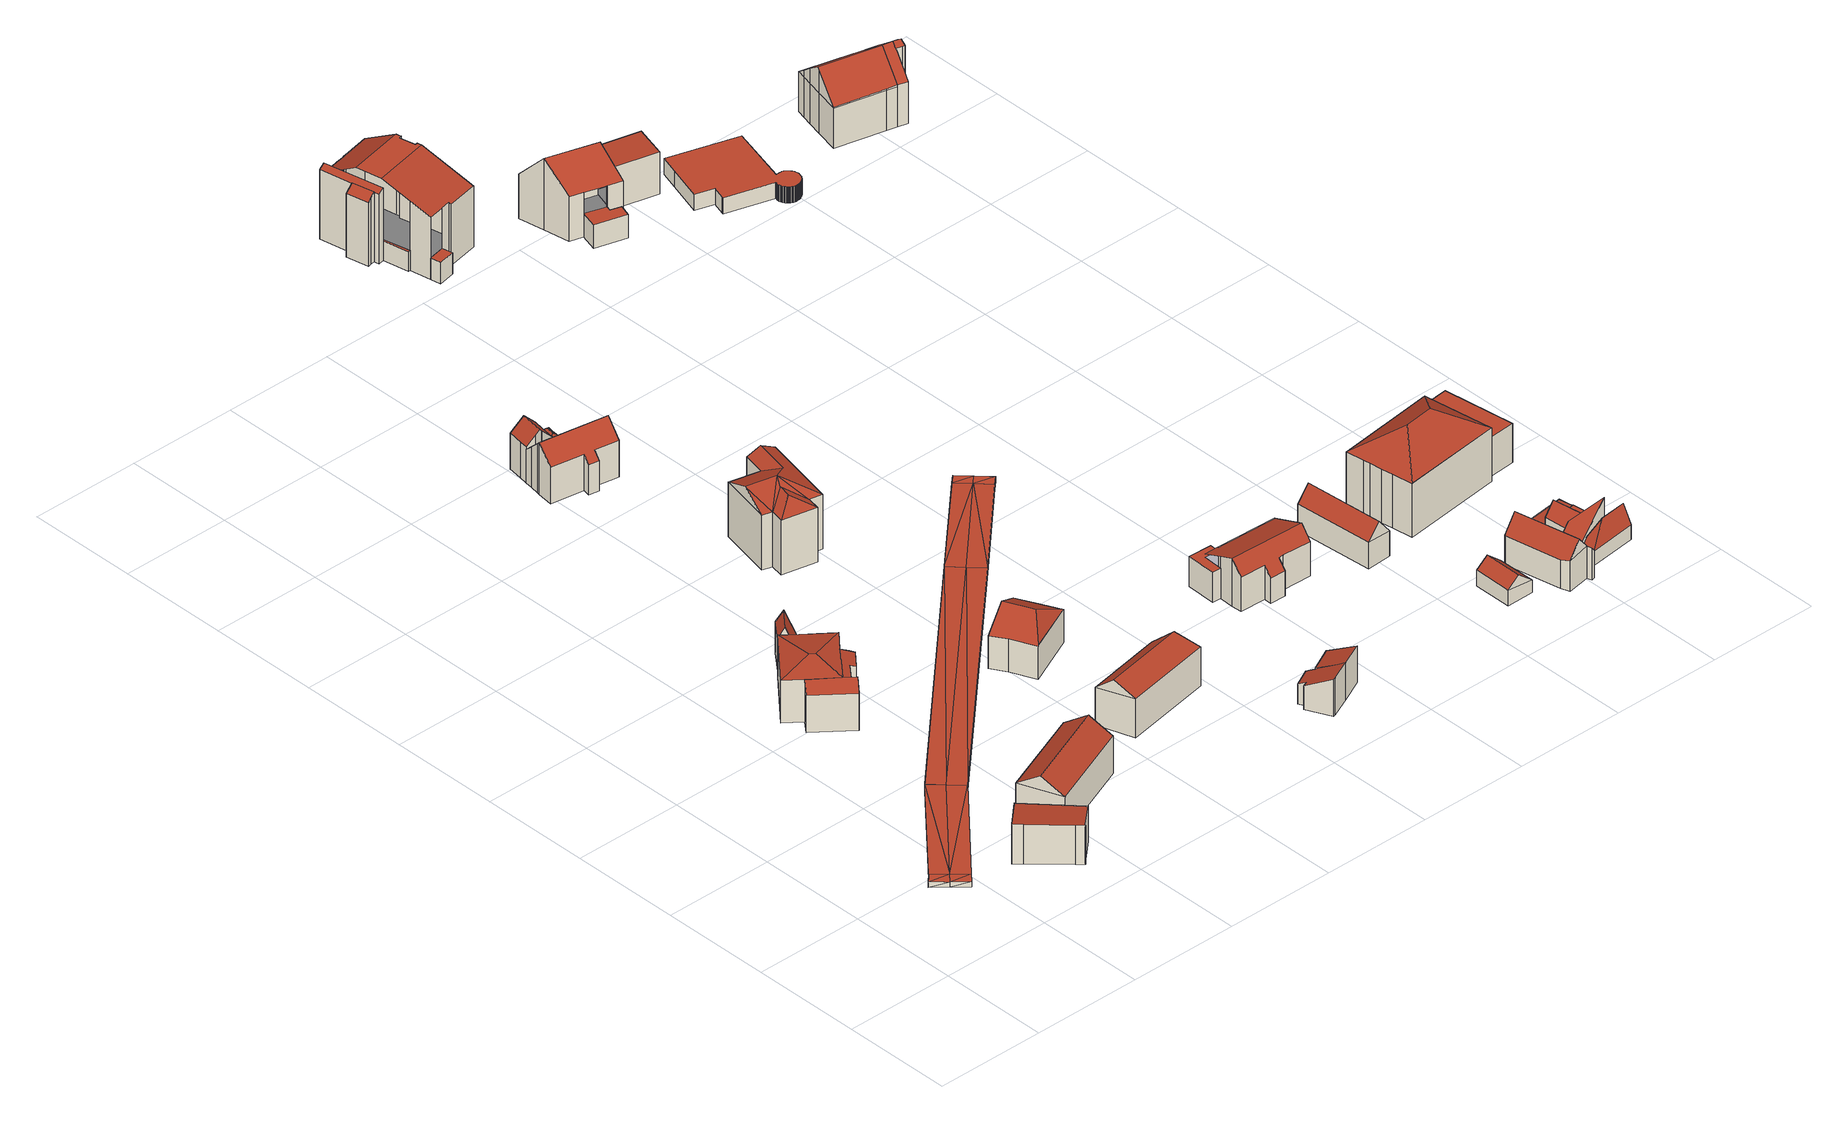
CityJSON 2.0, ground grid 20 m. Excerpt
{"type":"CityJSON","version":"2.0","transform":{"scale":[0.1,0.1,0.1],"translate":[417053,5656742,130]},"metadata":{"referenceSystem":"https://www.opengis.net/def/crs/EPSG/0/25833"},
"CityObjects":{
"building1":{"type":"Building","attributes":{"Gemeindeschluessel":14612000,"Geometrietyp2DReferenz":"3000","function":"31001_9998","roofType":"9999"},"children":["building1-1","building1-2","building1-3"]},
"building1-1":{"type":"BuildingPart","attributes":{"Dachtyp_tdc":"tdcPolyFlatRoof","Dachneigung":17.18,"QualitaetDacherkennung":47,"Geometrietyp2DReferenz":"3000","measuredHeight":7.92,"roofType":"2100"},"parents":["building1"],"geometry":[{"type":"MultiSurface","lod":"2","boundaries":[[[0,1,2,3]],[[0,4,5,1]],[[4,6,7,5]],[[6,8,9,7]],[[8,10,11,9]],[[10,12,13,11]],[[12,14,15,13]],[[14,12,10,8,6,4,0,3,16,17]],[[18,2,1,5,7,9,11,13,15]]],"semantics":{"surfaces":[{"type":"WallSurface"},{"type":"RoofSurface"},{"type":"GroundSurface"}],"values":[0,0,0,0,0,0,0,1,2]}}]},
"building1-2":{"type":"BuildingPart","attributes":{"Dachtyp_tdc":"tdcPolyFlatRoof","Dachneigung":19.25,"QualitaetDacherkennung":40,"Geometrietyp2DReferenz":"3000","measuredHeight":7.97,"roofType":"2100"},"parents":["building1"],"geometry":[{"type":"MultiSurface","lod":"2","boundaries":[[[19,20,21,15,14]],[[20,22,23,21]],[[22,24,25,23]],[[22,20,19,26,24]],[[25,18,15,21,23]]],"semantics":{"surfaces":[{"type":"WallSurface"},{"type":"RoofSurface"},{"type":"GroundSurface"}],"values":[0,0,0,1,2]}}]},
"building1-3":{"type":"BuildingPart","attributes":{"Dachtyp_tdc":"tdcHipRoof","Dachneigung":10.11,"QualitaetDacherkennung":72,"Geometrietyp2DReferenz":"3000","measuredHeight":9.07,"roofType":"3200"},"parents":["building1"],"geometry":[{"type":"MultiSurface","lod":"2","boundaries":[[[27,28,29,30]],[[28,31,32,29]],[[31,33,34,32]],[[33,35,36,34]],[[35,3,2,36]],[[37,38,39,25,24]],[[38,27,30,39]],[[26,16,3,35,33,40]],[[27,38,41]],[[33,31,28,27,41,40]],[[38,37,26,40,41]],[[30,29,32,34,36,2,18,25,39]]],"semantics":{"surfaces":[{"type":"WallSurface"},{"type":"RoofSurface"},{"type":"GroundSurface"}],"values":[0,0,0,0,0,0,0,1,1,1,1,2]}}]},
"building2":{"type":"Building","attributes":{"Dachtyp_tdc":"tdcGableRoof","Gemeindeschluessel":14612000,"Dachneigung":68,"QualitaetDacherkennung":12,"Geometrietyp2DReferenz":"3000","measuredHeight":8.05,"function":"31001_9998","roofType":"3100"},"geometry":[{"type":"Solid","lod":"2","boundaries":[[[[42,43,44,45]],[[43,46,47,44]],[[46,48,49,47]],[[48,42,45,49]],[[46,43,50]],[[42,48,51]],[[43,42,51,50]],[[48,46,50,51]],[[45,44,47,49]]]],"semantics":{"surfaces":[{"type":"WallSurface"},{"type":"RoofSurface"},{"type":"GroundSurface"}],"values":[[0,0,0,0,0,0,1,1,2]]}}]},
"building3":{"type":"Building","attributes":{"Dachtyp_tdc":"tdcPolyFlatRoof","Gemeindeschluessel":14612000,"Dachneigung":6.41,"QualitaetDacherkennung":73,"Geometrietyp2DReferenz":"3000","measuredHeight":7.36,"function":"31001_9998","roofType":"2100"},"geometry":[{"type":"Solid","lod":"2","boundaries":[[[[52,53,54,55]],[[53,56,57,54]],[[56,58,59,57]],[[58,60,61,59]],[[60,62,63,61]],[[62,64,65,63]],[[64,52,55,65]],[[64,62,60,58,56,53,52]],[[55,54,57,59,61,63,65]]]],"semantics":{"surfaces":[{"type":"WallSurface"},{"type":"RoofSurface"},{"type":"GroundSurface"}],"values":[[0,0,0,0,0,0,0,1,2]]}}]},
"building4":{"type":"Building","attributes":{"Gemeindeschluessel":14612000,"Geometrietyp2DReferenz":"3000","function":"31001_9998","roofType":"9999"},"children":["building4-1","building4-2"]},
"building4-1":{"type":"BuildingPart","attributes":{"Dachtyp_tdc":"tdcGableRoof","Dachneigung":43.87,"QualitaetDacherkennung":56,"Geometrietyp2DReferenz":"3000","measuredHeight":9.71,"roofType":"3100"},"parents":["building4"],"geometry":[{"type":"MultiSurface","lod":"2","boundaries":[[[66,67,68,69]],[[67,70,71,68]],[[70,72,73,71]],[[72,74,75,73]],[[74,76,77,75]],[[76,78,79,77]],[[78,80,81,79]],[[80,82,83,81]],[[82,84,85,83]],[[84,86,87,85]],[[86,88,89,87]],[[88,90,91,89]],[[90,92,93,91]],[[92,94,95,93]],[[88,86,84,82,80,78,76,74]],[[74,72,70,67,66,96,94,92,90,88]],[[95,97,69,68,71,73,75,77,79,81,83,85,87,89,91,93]]],"semantics":{"surfaces":[{"type":"WallSurface"},{"type":"RoofSurface"},{"type":"GroundSurface"}],"values":[0,0,0,0,0,0,0,0,0,0,0,0,0,0,1,1,2]}}]},
"building4-2":{"type":"BuildingPart","attributes":{"Dachtyp_tdc":"tdcGableRoof","Dachneigung":43.57,"QualitaetDacherkennung":74,"Geometrietyp2DReferenz":"3000","measuredHeight":9.01,"roofType":"3100"},"parents":["building4"],"geometry":[{"type":"MultiSurface","lod":"2","boundaries":[[[98,99,100,101]],[[99,102,103,100]],[[102,104,105,103]],[[104,106,66,69,105]],[[107,108,109,95,94]],[[108,98,101,109]],[[110,106,104,102,99]],[[99,98,108,107,110]],[[101,100,103,105,69,97,95,109]]],"semantics":{"surfaces":[{"type":"WallSurface"},{"type":"RoofSurface"},{"type":"GroundSurface"}],"values":[0,0,0,0,0,0,1,1,2]}}]},
"building5":{"type":"Building","attributes":{"Dachtyp_tdc":"tdcFreeFormRoof","Gemeindeschluessel":14612000,"Dachneigung":32.4,"QualitaetDacherkennung":23,"Geometrietyp2DReferenz":"3000","measuredHeight":6.18,"function":"31001_9998","roofType":"5000"},"geometry":[{"type":"Solid","lod":"2","boundaries":[[[[111,112,113,114]],[[112,115,116,113]],[[115,117,118,116]],[[117,119,120,118]],[[119,111,114,120]],[[121,117,115]],[[121,119,117]],[[119,121,122]],[[121,115,112]],[[122,121,112,111]],[[122,111,119]],[[114,113,116,118,120]]]],"semantics":{"surfaces":[{"type":"WallSurface"},{"type":"RoofSurface"},{"type":"GroundSurface"}],"values":[[0,0,0,0,0,1,1,1,1,1,1,2]]}}]},
"building6":{"type":"Building","attributes":{"Dachtyp_tdc":"tdcFreeFormRoof","Gemeindeschluessel":14612000,"Dachneigung":32.73,"QualitaetDacherkennung":64,"Geometrietyp2DReferenz":"3000","measuredHeight":9.72,"function":"31001_9998","roofType":"5000"},"geometry":[{"type":"Solid","lod":"2","boundaries":[[[[123,124,125,126]],[[124,127,128,125]],[[127,129,130,128]],[[129,131,132,130]],[[131,133,134,132]],[[133,123,126,134]],[[135,136,129,127,124]],[[123,133,131,136,135]],[[124,123,135]],[[131,129,136]],[[126,125,128,130,132,134]]]],"semantics":{"surfaces":[{"type":"WallSurface"},{"type":"RoofSurface"},{"type":"GroundSurface"}],"values":[[0,0,0,0,0,0,1,1,0,0,2]]}}]},
"building7":{"type":"Building","attributes":{"Erfassungsdatum_Objekt":"2016-08-15","BodenHoehe":144.19,"gemHoehe":0,"BauwerkHoehe":1,"Breite":6.5,"Gemeindeschluessel":"14612000","Geometrietyp2DReferenz":"3000","measuredHeight":1,"function":"53001_1800"},"geometry":[{"type":"MultiSurface","lod":"2","boundaries":[[[137,138,139]],[[137,139,140]],[[141,142,137]],[[137,142,138]],[[143,144,141]],[[141,144,142]],[[145,146,144]],[[145,144,143]],[[147,148,146]],[[147,146,145]],[[149,145,150]],[[151,140,152]],[[153,141,137]],[[153,137,151]],[[154,143,155]],[[155,143,153]],[[153,143,141]],[[150,145,156]],[[156,145,143]],[[156,143,154]],[[149,147,145]],[[151,137,140]],[[140,139,157]],[[140,157,158]],[[139,138,159]],[[139,159,157]],[[138,142,160]],[[138,160,159]],[[142,144,161]],[[142,161,160]],[[144,146,162]],[[144,162,161]],[[146,148,163]],[[146,163,162]],[[148,147,164]],[[148,164,163]],[[147,149,165]],[[147,165,164]],[[149,150,166]],[[149,166,165]],[[150,156,167]],[[150,167,166]],[[156,154,168]],[[156,168,167]],[[154,155,169]],[[154,169,168]],[[155,153,170]],[[155,170,169]],[[153,151,171]],[[153,171,170]],[[151,152,172]],[[151,172,171]],[[152,140,158]],[[152,158,172]],[[157,159,173]],[[158,157,173]],[[173,160,174]],[[159,160,173]],[[174,161,175]],[[160,161,174]],[[161,162,176]],[[175,161,176]],[[162,163,164]],[[176,162,164]],[[158,173,171]],[[172,158,171]],[[173,174,170]],[[171,173,170]],[[169,175,168]],[[170,175,169]],[[174,175,170]],[[167,176,166]],[[175,176,167]],[[168,175,167]],[[176,164,165]],[[166,176,165]]],"semantics":{"surfaces":[{"type":"RoofSurface"},{"type":"WallSurface"},{"type":"GroundSurface"}],"values":[0,0,0,0,0,0,0,0,0,0,0,0,0,0,0,0,0,0,0,0,0,0,1,1,1,1,1,1,1,1,1,1,1,1,1,1,1,1,1,1,1,1,1,1,1,1,1,1,1,1,1,1,1,1,2,2,2,2,2,2,2,2,2,2,2,2,2,2,2,2,2,2,2,2,2,2]}}]},
"building8":{"type":"Building","attributes":{"Dachtyp_tdc":"tdcPolyFlatRoof","Gemeindeschluessel":14612000,"Dachneigung":8.26,"QualitaetDacherkennung":60,"Geometrietyp2DReferenz":"3000","measuredHeight":2.51,"function":"31001_9998","roofType":"2100"},"geometry":[{"type":"Solid","lod":"2","boundaries":[[[[177,178,179,180]],[[178,181,120,179]],[[181,182,118,120]],[[182,177,180,118]],[[182,181,178,177]],[[180,179,120,118]]]],"semantics":{"surfaces":[{"type":"WallSurface"},{"type":"RoofSurface"},{"type":"GroundSurface"}],"values":[[0,0,0,0,1,2]]}}]},
"building9":{"type":"Building","attributes":{"Dachtyp_tdc":"tdcFreeFormRoof","Gemeindeschluessel":14612000,"Dachneigung":24.68,"QualitaetDacherkennung":41,"Geometrietyp2DReferenz":"3000","measuredHeight":12.54,"function":"31001_9998","roofType":"5000"},"geometry":[{"type":"Solid","lod":"2","boundaries":[[[[183,184,185,186]],[[184,187,188,185]],[[187,189,190,188]],[[189,191,192,190]],[[191,193,194,192]],[[193,195,196,194]],[[195,197,198,196]],[[197,199,200,198]],[[199,201,202,200]],[[201,183,186,202]],[[203,204,201,199]],[[205,206,203,199,197]],[[205,197,195]],[[206,187,184]],[[206,207,187]],[[206,193,207]],[[205,193,206]],[[193,205,195]],[[208,207,193,191]],[[208,191,189]],[[207,208,189,187]],[[204,203,206,184,183]],[[204,183,201]],[[186,185,188,190,192,194,196,198,200,202]]]],"semantics":{"surfaces":[{"type":"WallSurface"},{"type":"RoofSurface"},{"type":"GroundSurface"}],"values":[[0,0,0,0,0,0,0,0,0,0,1,1,0,1,1,1,1,1,1,1,1,1,0,2]]}}]},
"building10":{"type":"Building","attributes":{"Dachtyp_tdc":"tdcFreeFormRoof","Gemeindeschluessel":14612000,"Dachneigung":49.66,"QualitaetDacherkennung":25,"Geometrietyp2DReferenz":"3000","measuredHeight":4.1,"function":"31001_9998","roofType":"5000"},"geometry":[{"type":"Solid","lod":"2","boundaries":[[[[209,210,211,212]],[[210,213,214,211]],[[213,215,216,214]],[[215,209,212,216]],[[217,215,213]],[[218,217,213,210]],[[218,210,209]],[[217,218,209,215]],[[212,211,214,216]]]],"semantics":{"surfaces":[{"type":"WallSurface"},{"type":"RoofSurface"},{"type":"GroundSurface"}],"values":[[0,0,0,0,1,1,0,1,2]]}}]},
"building11":{"type":"Building","attributes":{"Dachtyp_tdc":"tdcFreeFormRoof","Gemeindeschluessel":14612000,"Dachneigung":27.65,"QualitaetDacherkennung":56,"Geometrietyp2DReferenz":"3000","measuredHeight":8.89,"function":"31001_9998","roofType":"5000"},"geometry":[{"type":"Solid","lod":"2","boundaries":[[[[219,220,221,222]],[[220,223,224,221]],[[223,225,226,224]],[[225,227,228,226]],[[227,229,230,228]],[[229,219,222,230]],[[229,231,232]],[[231,229,227,225,233]],[[232,231,233,223,220,219]],[[219,229,232]],[[225,223,233]],[[222,221,224,226,228,230]]]],"semantics":{"surfaces":[{"type":"WallSurface"},{"type":"RoofSurface"},{"type":"GroundSurface"}],"values":[[0,0,0,0,0,0,1,1,1,0,0,2]]}}]},
"building12":{"type":"Building","attributes":{"Dachtyp_tdc":"tdcGableRoof","Gemeindeschluessel":14612000,"Dachneigung":30.37,"QualitaetDacherkennung":67,"Geometrietyp2DReferenz":"3000","measuredHeight":9.53,"function":"31001_9998","roofType":"3100"},"geometry":[{"type":"Solid","lod":"2","boundaries":[[[[234,235,236,237]],[[235,238,239,236]],[[238,240,241,239]],[[240,234,237,241]],[[238,235,242]],[[234,240,243]],[[235,234,243,242]],[[240,238,242,243]],[[237,236,239,241]]]],"semantics":{"surfaces":[{"type":"WallSurface"},{"type":"RoofSurface"},{"type":"GroundSurface"}],"values":[[0,0,0,0,0,0,1,1,2]]}}]},
"building13":{"type":"Building","attributes":{"Gemeindeschluessel":14612000,"Geometrietyp2DReferenz":"3000","function":"31001_9998","roofType":"9999"},"children":["building13-1","building13-2","building13-3","building13-4","building13-5"]},
"building13-1":{"type":"BuildingPart","attributes":{"Dachtyp_tdc":"tdcPolyFlatRoof","Dachneigung":38.65,"QualitaetDacherkennung":37,"Geometrietyp2DReferenz":"3000","measuredHeight":13.02,"roofType":"2100"},"parents":["building13"],"geometry":[{"type":"MultiSurface","lod":"2","boundaries":[[[244,245,246,247]],[[245,248,249,246]],[[248,250,251,249]],[[250,248,245,244,252,253,254]],[[255,256,257,247,246,249,251]],[[253,252,257,256,258]],[[252,244,247,257]]],"semantics":{"surfaces":[{"type":"WallSurface"},{"type":"RoofSurface"},{"type":"GroundSurface"}],"values":[0,0,0,1,2,0,0]}}]},
"building13-2":{"type":"BuildingPart","attributes":{"Dachtyp_tdc":"tdcPolyFlatRoof","Dachneigung":29.62,"QualitaetDacherkennung":52,"Geometrietyp2DReferenz":"3000","measuredHeight":13.54,"roofType":"2100"},"parents":["building13"],"geometry":[{"type":"MultiSurface","lod":"2","boundaries":[[[250,259,260,251]],[[259,261,262,263,260]],[[264,265,266,267,268]],[[265,258,256,266]],[[258,265,264,261,259,250,254]],[[255,251,260,263,267,266,256]]],"semantics":{"surfaces":[{"type":"WallSurface"},{"type":"RoofSurface"},{"type":"GroundSurface"}],"values":[0,0,0,0,1,2]}}]},
"building13-3":{"type":"BuildingPart","attributes":{"Dachtyp_tdc":"tdcCutGableRoof","Dachneigung":20.36,"QualitaetDacherkennung":38,"Geometrietyp2DReferenz":"3000","measuredHeight":14.96,"roofType":"9999"},"parents":["building13"],"geometry":[{"type":"MultiSurface","lod":"2","boundaries":[[[269,270,271,272]],[[270,273,274,271]],[[273,275,276,274]],[[275,277,278,276]],[[277,279,280,278]],[[279,281,282,280]],[[281,283,284,282]],[[283,285,286,287,284]],[[288,289,290,291,292,293]],[[294,295,296,297,298]],[[295,299,300,296]],[[299,301,302,300]],[[301,303,304,302]],[[303,305,306,304]],[[305,307,308,306]],[[307,309,310,308]],[[309,311,312,310]],[[311,313,314,312]],[[313,315,316,314]],[[315,317,318,316]],[[317,269,272,318]],[[319,289,288,285,283,281,279,277]],[[313,311,309,307,305,303,301,299,295,294,320]],[[277,275,273,270,269,317,315,313,320,319]],[[272,271,274,276,278,280,282,284,287,292,291,321,322,297,296,300,302,304,306,308,310,312,314,316,318]]],"semantics":{"surfaces":[{"type":"WallSurface"},{"type":"RoofSurface"},{"type":"GroundSurface"}],"values":[0,0,0,0,0,0,0,0,0,0,0,0,0,0,0,0,0,0,0,0,0,1,1,1,2]}}]},
"building13-4":{"type":"BuildingPart","attributes":{"Dachtyp_tdc":"tdcPolyFlatRoof","Dachneigung":0,"QualitaetDacherkennung":0,"Geometrietyp2DReferenz":"3000","measuredHeight":4,"roofType":"9999"},"parents":["building13"],"geometry":[{"type":"MultiSurface","lod":"2","boundaries":[[[293,323,324,286]],[[286,324,325,287]],[[324,323,326,325]],[[323,293,292,326]],[[287,325,326,292]],[[287,292,293,286]]],"semantics":{"surfaces":[{"type":"RoofSurface"},{"type":"WallSurface"},{"type":"GroundSurface"},{"type":"ClosureSurface","isClosure":"1","QuelleClosure":"LoD1Solid"}],"values":[0,1,1,1,2,3]}}]},
"building13-5":{"type":"BuildingPart","attributes":{"Dachtyp_tdc":"tdcPolyFlatRoof","Dachneigung":0,"QualitaetDacherkennung":0,"Geometrietyp2DReferenz":"3000","measuredHeight":3.6,"roofType":"9999"},"parents":["building13"],"geometry":[{"type":"MultiSurface","lod":"2","boundaries":[[[290,327,328,298,262,268,329]],[[329,268,267,330]],[[262,298,297,263]],[[290,329,330,291]],[[330,267,263,297,322,321,291]],[[263,267,268,262]],[[291,321,327,290]],[[321,322,328,327]],[[322,297,298,328]]],"semantics":{"surfaces":[{"type":"RoofSurface"},{"type":"WallSurface"},{"type":"GroundSurface"},{"type":"ClosureSurface","isClosure":"1","QuelleClosure":"LoD1Solid"}],"values":[0,1,1,1,2,3,3,3,3]}}]},
"building14":{"type":"Building","attributes":{"Gemeindeschluessel":14612000,"Geometrietyp2DReferenz":"3000","function":"31001_9998","roofType":"9999"},"children":["building14-1","building14-2"]},
"building14-1":{"type":"BuildingPart","attributes":{"Dachtyp_tdc":"tdcPolyFlatRoof","Dachneigung":23.84,"QualitaetDacherkennung":47,"Geometrietyp2DReferenz":"3000","measuredHeight":6.85,"roofType":"2100"},"parents":["building14"],"geometry":[{"type":"MultiSurface","lod":"2","boundaries":[[[331,332,333,334,335]],[[332,336,337,333]],[[336,338,339,337]],[[336,332,331,340,338]],[[339,334,333,337]]],"semantics":{"surfaces":[{"type":"WallSurface"},{"type":"RoofSurface"},{"type":"GroundSurface"}],"values":[0,0,0,1,2]}}]},
"building14-2":{"type":"BuildingPart","attributes":{"Dachtyp_tdc":"tdcPolyFlatRoof","Dachneigung":27.12,"QualitaetDacherkennung":48,"Geometrietyp2DReferenz":"3000","measuredHeight":6.93,"roofType":"2100"},"parents":["building14"],"geometry":[{"type":"MultiSurface","lod":"2","boundaries":[[[341,342,343,339,338]],[[342,344,345,343]],[[344,346,347,345]],[[344,342,341,340,335,348,349,350,346]],[[347,351,352,353,334,339,343,345]],[[346,350,351,347]],[[350,349,352,351]],[[349,348,353,352]],[[348,335,334,353]]],"semantics":{"surfaces":[{"type":"WallSurface"},{"type":"RoofSurface"},{"type":"GroundSurface"}],"values":[0,0,0,1,2,0,0,0,0]}}]},
"building15":{"type":"Building","attributes":{"Gemeindeschluessel":14612000,"Geometrietyp2DReferenz":"3000","function":"31001_9998","roofType":"9999"},"children":["building15-1","building15-2","building15-3"]},
"building15-1":{"type":"BuildingPart","attributes":{"Dachtyp_tdc":"tdcPolyFlatRoof","Dachneigung":3.38,"QualitaetDacherkennung":34,"Geometrietyp2DReferenz":"3000","measuredHeight":8.18,"roofType":"2100"},"parents":["building15"],"geometry":[{"type":"MultiSurface","lod":"2","boundaries":[[[354,355,356,357]],[[358,359,360,361]],[[359,362,363,360]],[[362,354,357,363]],[[362,359,358,364,365,355,354]],[[357,356,366,361,360,363]]],"semantics":{"surfaces":[{"type":"WallSurface"},{"type":"RoofSurface"},{"type":"GroundSurface"}],"values":[0,0,0,0,1,2]}}]},
"building15-2":{"type":"BuildingPart","attributes":{"Dachtyp_tdc":"tdcPolyFlatRoof","Dachneigung":0,"QualitaetDacherkennung":41,"Geometrietyp2DReferenz":"3000","measuredHeight":4.4,"roofType":"1000"},"parents":["building15"],"geometry":[{"type":"MultiSurface","lod":"2","boundaries":[[[367,368,369,370]],[[368,371,372,369]],[[371,373,374,372]],[[373,375,376,374]],[[375,377,378,376]],[[375,373,371,368,367,379,377]],[[378,380,370,369,372,374,376]],[[377,379,380,378]]],"semantics":{"surfaces":[{"type":"WallSurface"},{"type":"RoofSurface"},{"type":"GroundSurface"}],"values":[0,0,0,0,0,1,2,0]}}]},
"building15-3":{"type":"BuildingPart","attributes":{"Dachtyp_tdc":"tdcHipAndGableRoof","Dachneigung":49.7,"QualitaetDacherkennung":74,"Geometrietyp2DReferenz":"3000","measuredHeight":13.39,"roofType":"5000"},"parents":["building15"],"geometry":[{"type":"MultiSurface","lod":"2","boundaries":[[[381,380,379]],[[381,382,383,380]],[[382,384,385,383]],[[384,386,387,385]],[[386,388,389,387]],[[388,390,391,389]],[[390,392,361,391]],[[393,394,356,355]],[[394,395,396,356]],[[395,397,398,396]],[[397,399,400,398]],[[399,401,367,370,400]],[[397,395,394,393,402,403]],[[402,364,392,390,388,386,384,403]],[[384,382,381,401,399,397,403]],[[380,383,385,387,389,391,361,366,356,396,398,400,370]]],"semantics":{"surfaces":[{"type":"WallSurface"},{"type":"RoofSurface"},{"type":"GroundSurface"}],"values":[0,0,0,0,0,0,0,0,0,0,0,0,1,1,1,2]}}]},
"building16":{"type":"Building","attributes":{"Gemeindeschluessel":14612000,"Geometrietyp2DReferenz":"3000","function":"31001_9998","roofType":"9999"},"children":["building16-1","building16-2"]},
"building16-1":{"type":"BuildingPart","attributes":{"Dachtyp_tdc":"tdcPolyFlatRoof","Dachneigung":0,"QualitaetDacherkennung":0,"Geometrietyp2DReferenz":"3000","measuredHeight":5.55,"roofType":"9999"},"parents":["building16"],"geometry":[{"type":"MultiSurface","lod":"2","boundaries":[[[404,405,406,407,408,409]],[[409,408,410,411]],[[408,407,412,410]],[[407,406,413,412]],[[406,405,414,413]],[[411,410,412,413,414,415]],[[415,414,405,404]],[[411,415,404,409]]],"semantics":{"surfaces":[{"type":"RoofSurface"},{"type":"WallSurface"},{"type":"GroundSurface"},{"type":"ClosureSurface","isClosure":"1","QuelleClosure":"LoD1Solid"}],"values":[0,1,1,1,1,2,3,3]}}]},
"building16-2":{"type":"BuildingPart","attributes":{"Dachtyp_tdc":"tdcGableRoof","Dachneigung":21.97,"QualitaetDacherkennung":61,"Geometrietyp2DReferenz":"3000","measuredHeight":8.86,"roofType":"3100"},"parents":["building16"],"geometry":[{"type":"MultiSurface","lod":"2","boundaries":[[[416,417,418,419]],[[417,420,421,418]],[[420,422,423,421]],[[422,424,425,423]],[[424,426,427,425]],[[426,428,409,411,427]],[[429,430,431,414,405]],[[430,432,433,431]],[[432,434,435,433]],[[434,436,437,435]],[[436,416,419,437]],[[432,430,429,438,428,426]],[[426,424,422,420,417,416,436,434,432]],[[419,418,421,423,425,427,411,415,414,431,433,435,437]]],"semantics":{"surfaces":[{"type":"WallSurface"},{"type":"RoofSurface"},{"type":"GroundSurface"}],"values":[0,0,0,0,0,0,0,0,0,0,0,1,1,2]}}]},
"building17":{"type":"Building","attributes":{"Dachtyp_tdc":"tdcPolyFlatRoof","Gemeindeschluessel":14612000,"Dachneigung":0,"QualitaetDacherkennung":0,"Geometrietyp2DReferenz":"3000","BezugspunktDach":"2000","measuredHeight":3,"function":"31001_9998"},"geometry":[{"type":"MultiSurface","lod":"2","boundaries":[[[439,440,441,442,443,444,445,446,447,448,449,450,451,452,453,454,455,456,457,458,459,460,461,462,463,464,465,466,467,468,469,470,471,472,473,474,475,476,477,478,479,480,481,482,483,484,485,486,487,488,489,490,491,492,493,494,495,496,497,498,499,500,501,502,503,504,505,506,507,508,509,510,511,512,513,514,515,516,517,518,519,520]],[[513,512,521,522]],[[512,511,523,521]],[[511,510,524,523]],[[510,509,525,524]],[[509,508,526,525]],[[508,507,527,526]],[[507,506,528,527]],[[506,505,529,528]],[[505,504,530,529]],[[504,503,531,530]],[[503,502,532,531]],[[502,501,533,532]],[[501,500,534,533]],[[500,499,535,534]],[[499,498,536,535]],[[498,497,537,536]],[[497,496,538,537]],[[496,495,539,538]],[[495,494,540,539]],[[494,493,541,540]],[[493,492,542,541]],[[492,491,543,542]],[[491,490,544,543]],[[490,489,545,544]],[[489,488,546,545]],[[488,487,547,546]],[[487,486,548,547]],[[486,485,549,548]],[[485,484,550,549]],[[484,483,551,550]],[[483,482,552,551]],[[482,481,553,552]],[[481,480,554,553]],[[480,479,555,554]],[[479,478,556,555]],[[478,477,557,556]],[[477,476,558,557]],[[476,475,559,558]],[[475,474,560,559]],[[474,473,561,560]],[[473,472,562,561]],[[472,471,563,562]],[[471,470,564,563]],[[470,469,565,564]],[[469,468,566,565]],[[520,519,567,568]],[[519,518,569,567]],[[518,517,570,569]],[[517,516,571,570]],[[516,515,572,571]],[[515,514,573,572]],[[514,513,522,573]],[[468,467,574,566]],[[467,466,575,574]],[[466,465,576,575]],[[465,464,577,576]],[[464,463,578,577]],[[463,462,579,578]],[[462,461,580,579]],[[461,460,581,580]],[[460,459,582,581]],[[459,458,583,582]],[[458,457,584,583]],[[457,456,585,584]],[[456,455,586,585]],[[455,454,587,586]],[[454,453,588,587]],[[453,452,589,588]],[[452,451,590,589]],[[451,450,591,590]],[[450,449,592,591]],[[449,448,593,592]],[[448,447,594,593]],[[447,446,595,594]],[[446,445,596,595]],[[445,444,597,596]],[[444,443,598,597]],[[443,442,599,598]],[[442,441,600,599]],[[441,440,601,600]],[[440,439,602,601]],[[439,520,568,602]],[[568,567,569,570,571,572,573,522,521,523,524,525,526,527,528,529,530,531,532,533,534,535,536,537,538,539,540,541,542,543,544,545,546,547,548,549,550,551,552,553,554,555,556,557,558,559,560,561,562,563,564,565,566,574,575,576,577,578,579,580,581,582,583,584,585,586,587,588,589,590,591,592,593,594,595,596,597,598,599,600,601,602]]],"semantics":{"surfaces":[{"type":"RoofSurface"},{"type":"WallSurface"},{"type":"GroundSurface"}],"values":[0,1,1,1,1,1,1,1,1,1,1,1,1,1,1,1,1,1,1,1,1,1,1,1,1,1,1,1,1,1,1,1,1,1,1,1,1,1,1,1,1,1,1,1,1,1,1,1,1,1,1,1,1,1,1,1,1,1,1,1,1,1,1,1,1,1,1,1,1,1,1,1,1,1,1,1,1,1,1,1,1,1,1,2]}}]},
"building18":{"type":"Building","attributes":{"Dachtyp_tdc":"tdcGableRoof","Gemeindeschluessel":14612000,"Dachneigung":51.68,"QualitaetDacherkennung":88,"Geometrietyp2DReferenz":"3000","measuredHeight":7.67,"function":"31001_9998","roofType":"3100"},"geometry":[{"type":"Solid","lod":"2","boundaries":[[[[603,604,605,606]],[[604,607,608,605]],[[607,609,610,608]],[[609,603,606,610]],[[607,604,611]],[[603,609,612]],[[604,603,612,611]],[[609,607,611,612]],[[606,605,608,610]]]],"semantics":{"surfaces":[{"type":"WallSurface"},{"type":"RoofSurface"},{"type":"GroundSurface"}],"values":[[0,0,0,0,0,0,1,1,2]]}}]},
"building19":{"type":"Building","attributes":{"Dachtyp_tdc":"tdcGableRoof","Gemeindeschluessel":14612000,"Dachneigung":41.11,"QualitaetDacherkennung":92,"Geometrietyp2DReferenz":"3000","measuredHeight":4.67,"function":"31001_9998","roofType":"3100"},"geometry":[{"type":"Solid","lod":"2","boundaries":[[[[613,614,615,616]],[[614,617,618,615]],[[617,619,620,618]],[[619,613,616,620]],[[617,614,621]],[[613,619,622]],[[614,613,622,621]],[[619,617,621,622]],[[616,615,618,620]]]],"semantics":{"surfaces":[{"type":"WallSurface"},{"type":"RoofSurface"},{"type":"GroundSurface"}],"values":[[0,0,0,0,0,0,1,1,2]]}}]},
"building20":{"type":"Building","attributes":{"Dachtyp_tdc":"tdcFreeFormRoof","Gemeindeschluessel":14612000,"Dachneigung":50.12,"QualitaetDacherkennung":76,"Geometrietyp2DReferenz":"3000","measuredHeight":8.44,"function":"31001_9998","roofType":"5000"},"geometry":[{"type":"Solid","lod":"2","boundaries":[[[[623,624,625,626]],[[624,627,628,625]],[[629,630,631,623,632]],[[633,634,635,636,637,627,624,631,630,638]],[[624,623,631]],[[629,638,630]],[[628,639,640,641,642,643,644,645,646,626,625]],[[627,637,639,628]],[[637,636,640,639]],[[636,635,641,640]],[[635,634,642,641]],[[634,633,643,642]],[[633,638,644,643]],[[638,629,645,644]],[[629,632,646,645]],[[632,623,626,646]]]],"semantics":{"surfaces":[{"type":"WallSurface"},{"type":"RoofSurface"},{"type":"GroundSurface"}],"values":[[0,0,1,1,0,0,2,0,0,0,0,0,0,0,0,0]]}}]},
"building21":{"type":"Building","attributes":{"Gemeindeschluessel":14612000,"Geometrietyp2DReferenz":"3000","function":"31001_9998","roofType":"9999"},"children":["building21-1","building21-2","building21-3"]},
"building21-1":{"type":"BuildingPart","attributes":{"Dachtyp_tdc":"tdcGableRoof","Dachneigung":38.45,"QualitaetDacherkennung":45,"Geometrietyp2DReferenz":"3000","measuredHeight":12.09,"roofType":"3100"},"parents":["building21"],"geometry":[{"type":"MultiSurface","lod":"2","boundaries":[[[647,648,649,650,651]],[[648,652,653,649]],[[652,654,655,653]],[[654,656,657,655]],[[656,658,659,657]],[[658,660,661,662,663,659]],[[654,652,648,647,664,665]],[[665,666,660,658,656,654]],[[663,667,650,649,653,655,657,659]]],"semantics":{"surfaces":[{"type":"WallSurface"},{"type":"RoofSurface"},{"type":"GroundSurface"}],"values":[0,0,0,0,0,0,1,1,2]}}]},
"building21-2":{"type":"BuildingPart","attributes":{"Dachtyp_tdc":"tdcGableRoof","Dachneigung":38.05,"QualitaetDacherkennung":87,"Geometrietyp2DReferenz":"3000","measuredHeight":12.27,"roofType":"3100"},"parents":["building21"],"geometry":[{"type":"MultiSurface","lod":"2","boundaries":[[[668,669,670,671]],[[669,672,673,670]],[[672,674,675,673]],[[674,676,677,675]],[[676,678,679,677]],[[678,680,681,679]],[[680,682,683,681]],[[682,684,685,683]],[[684,686,687,685]],[[688,689,690,691,692,693,684,682,680]],[[694,695,696,697,691,690]],[[668,697,696,669]],[[669,696,695,672]],[[672,695,694,674]],[[674,694,690,689,676]],[[684,693,698,686]],[[676,689,688,678]],[[678,688,680]],[[687,671,670,673,675,677,679,681,683,685]]],"semantics":{"surfaces":[{"type":"WallSurface"},{"type":"RoofSurface"},{"type":"GroundSurface"}],"values":[0,0,0,0,0,0,0,0,0,1,1,0,0,0,0,0,0,0,2]}}]},
"building21-3":{"type":"BuildingPart","attributes":{"Dachtyp_tdc":"tdcGableRoof","Dachneigung":42.97,"QualitaetDacherkennung":84,"Geometrietyp2DReferenz":"3000","measuredHeight":12.25,"roofType":"3100"},"parents":["building21"],"geometry":[{"type":"MultiSurface","lod":"2","boundaries":[[[699,651,650,700]],[[662,701,702,663]],[[701,697,668,671,702]],[[698,699,700,687,686]],[[693,692,703,665,664,647,704]],[[661,666,703,692,697,701]],[[662,661,701]],[[699,704,647,651]],[[698,693,704,699]],[[700,650,667,663,702,671,687]]],"semantics":{"surfaces":[{"type":"WallSurface"},{"type":"RoofSurface"},{"type":"GroundSurface"}],"values":[0,0,0,0,1,1,0,0,0,2]}}]},
"building22":{"type":"Building","attributes":{"Dachtyp_tdc":"tdcPolyFlatRoof","Gemeindeschluessel":14612000,"Dachneigung":0,"QualitaetDacherkennung":57,"Geometrietyp2DReferenz":"3000","measuredHeight":2.44,"function":"31001_9998","roofType":"1000"},"geometry":[{"type":"Solid","lod":"2","boundaries":[[[[705,706,707,708]],[[706,709,710,707]],[[709,711,712,710]],[[711,713,714,712]],[[713,705,708,714]],[[713,711,709,706,705]],[[708,707,710,712,714]]]],"semantics":{"surfaces":[{"type":"WallSurface"},{"type":"RoofSurface"},{"type":"GroundSurface"}],"values":[[0,0,0,0,0,1,2]]}}]},
"building23":{"type":"Building","attributes":{"Gemeindeschluessel":14612000,"Geometrietyp2DReferenz":"3000","function":"31001_9998","roofType":"9999"},"children":["building23-1","building23-2"]},
"building23-1":{"type":"BuildingPart","attributes":{"Dachtyp_tdc":"tdcPolyFlatRoof","Dachneigung":44.66,"QualitaetDacherkennung":52,"Geometrietyp2DReferenz":"3000","measuredHeight":9.76,"roofType":"2100"},"parents":["building23"],"geometry":[{"type":"MultiSurface","lod":"2","boundaries":[[[635,715,716,717]],[[635,718,719,715]],[[716,720,721,722,717]],[[715,719,723,720,716]],[[718,635,717,722,724]]],"semantics":{"surfaces":[{"type":"WallSurface"},{"type":"RoofSurface"},{"type":"GroundSurface"}],"values":[0,1,2,0,0]}}]},
"building23-2":{"type":"BuildingPart","attributes":{"Dachtyp_tdc":"tdcGableRoof","Dachneigung":46.79,"QualitaetDacherkennung":70,"Geometrietyp2DReferenz":"3000","measuredHeight":6.49,"roofType":"3100"},"parents":["building23"],"geometry":[{"type":"MultiSurface","lod":"2","boundaries":[[[725,724,722,726]],[[723,727,728,720]],[[727,729,730,728]],[[729,731,732,730]],[[731,733,734,732]],[[733,725,726,734]],[[729,727,723,735]],[[735,724,725,733,731,729]],[[726,722,721,720,728,730,732,734]]],"semantics":{"surfaces":[{"type":"WallSurface"},{"type":"RoofSurface"},{"type":"GroundSurface"}],"values":[0,0,0,0,0,0,1,1,2]}}]},
"building24":{"type":"Building","attributes":{"Dachtyp_tdc":"tdcFreeFormRoof","Gemeindeschluessel":14612000,"Dachneigung":66.66,"QualitaetDacherkennung":18,"Geometrietyp2DReferenz":"3000","measuredHeight":6.13,"function":"31001_9998","roofType":"5000"},"geometry":[{"type":"Solid","lod":"2","boundaries":[[[[724,736,737,738]],[[736,739,740,737]],[[739,741,742,740]],[[741,743,744,742]],[[743,745,746,744]],[[745,724,738,746]],[[743,747,748,745]],[[741,749,747,743]],[[739,736,724,748,747,749]],[[741,739,749]],[[724,745,748]],[[738,737,740,742,744,746]]]],"semantics":{"surfaces":[{"type":"WallSurface"},{"type":"RoofSurface"},{"type":"GroundSurface"}],"values":[[0,0,0,0,0,0,1,1,1,0,0,2]]}}]},
"building25":{"type":"Building","attributes":{"Dachtyp_tdc":"tdcFreeFormRoof","Gemeindeschluessel":14612000,"Dachneigung":33.03,"QualitaetDacherkennung":74,"Geometrietyp2DReferenz":"3000","measuredHeight":14.33,"function":"31001_9998","roofType":"5000"},"geometry":[{"type":"Solid","lod":"2","boundaries":[[[[750,751,752,753]],[[751,754,755,752]],[[754,756,757,755]],[[756,758,759,757]],[[758,760,761,759]],[[760,762,763,761]],[[762,764,765,763]],[[764,750,753,765]],[[756,766,767,750,764,762,760,758]],[[754,751,768]],[[767,768,751,750]],[[756,754,766]],[[753,752,755,757,759,761,763,765]],[[754,768,767,766]]]],"semantics":{"surfaces":[{"type":"WallSurface"},{"type":"RoofSurface"},{"type":"GroundSurface"}],"values":[[0,0,0,0,0,0,0,0,1,1,1,0,2,1]]}}]},
"building26":{"type":"Building","attributes":{"Dachtyp_tdc":"tdcPolyFlatRoof","Gemeindeschluessel":14612000,"Dachneigung":3.58,"QualitaetDacherkennung":61,"Geometrietyp2DReferenz":"3000","measuredHeight":2.9,"function":"31001_9998","roofType":"2100"},"geometry":[{"type":"Solid","lod":"2","boundaries":[[[[769,770,771,772]],[[770,773,774,771]],[[773,775,776,774]],[[775,777,778,776]],[[777,779,780,778]],[[779,769,772,780]],[[779,777,775,773,770,769]],[[772,771,774,776,778,780]]]],"semantics":{"surfaces":[{"type":"WallSurface"},{"type":"RoofSurface"},{"type":"GroundSurface"}],"values":[[0,0,0,0,0,0,1,2]]}}]},
"building27":{"type":"Building","attributes":{"Dachtyp_tdc":"tdcPolyFlatRoof","Gemeindeschluessel":14612000,"Dachneigung":0,"QualitaetDacherkennung":71,"Geometrietyp2DReferenz":"3000","measuredHeight":2.55,"function":"31001_9998","roofType":"1000"},"geometry":[{"type":"Solid","lod":"2","boundaries":[[[[781,782,783,784]],[[782,785,786,783]],[[785,787,788,786]],[[787,789,790,788]],[[789,791,792,790]],[[791,793,794,792]],[[793,781,784,794]],[[793,791,789,787,785,782,781]],[[784,783,786,788,790,792,794]]]],"semantics":{"surfaces":[{"type":"WallSurface"},{"type":"RoofSurface"},{"type":"GroundSurface"}],"values":[[0,0,0,0,0,0,0,1,2]]}}]},
"building28":{"type":"Building","attributes":{"Dachtyp_tdc":"tdcPolyFlatRoof","Gemeindeschluessel":14612000,"Dachneigung":0,"QualitaetDacherkennung":33,"Geometrietyp2DReferenz":"3000","measuredHeight":7.33,"function":"31001_9998","roofType":"1000"},"geometry":[{"type":"Solid","lod":"2","boundaries":[[[[795,796,797,798]],[[796,799,800,797]],[[799,801,802,800]],[[801,795,798,802]],[[801,799,796,795]],[[798,797,800,802]]]],"semantics":{"surfaces":[{"type":"WallSurface"},{"type":"RoofSurface"},{"type":"GroundSurface"}],"values":[[0,0,0,0,1,2]]}}]}
},
"vertices":[
[204,436,276],[204,436,201],[193,445,201],[193,445,280],[211,430,273],[211,430,201],[187,402,273],[187,402,201],[179,408,276],[179,408,201],[158,382,276],[158,382,201],[165,375,273],[165,375,201],[163,373,273],[163,373,201],[191,442,280],[145,387,280],[145,387,201],
[163,373,281],[145,351,271],[145,351,201],[83,402,271],[83,402,201],[100,423,280],[100,423,201],[145,387,281],
[150,536,279],[175,515,279],[175,515,201],[150,536,201],[195,498,280],[195,498,201],[221,477,280],[221,477,201],[208,462,280],[208,462,201],[100,423,281],[72,446,281],[72,446,201],[148,449,292],[139,456,292],
[150,536,272],[179,572,271],[179,572,212],[150,536,212],[204,550,241],[204,550,212],[175,515,241],[175,515,212],[188,563,292],[159,529,292],
[280,132,75],[267,144,75],[267,144,1],[280,132,1],[315,189,67],[315,189,1],[391,107,67],[391,107,1],[349,69,74],[349,69,1],[348,67,74],[348,67,1],[337,77,74],[337,77,1],
[171,1058,356],[183,1057,356],[183,1057,293],[171,1058,293],[210,1052,356],[210,1052,293],[249,1046,356],[249,1046,293],[244,1011,390],[244,1011,293],[239,982,361],[239,982,293],[195,989,361],[195,989,293],[193,976,349],[193,976,293],[174,979,349],[174,979,293],[176,992,361],[176,992,293],[116,1002,361],[116,1002,293],[120,1031,390],[120,1031,293],[121,1036,385],[121,1036,293],[124,1052,370],[124,1052,293],[126,1066,356],[126,1066,293],[150,1062,356],[150,1062,293],
[133,1109,360],[157,1105,383],[157,1105,293],[133,1109,293],[178,1102,362],[178,1102,293],[175,1084,362],[175,1084,293],[171,1058,362],[126,1066,360],[128,1081,360],[128,1081,293],[150,1062,383],
[171,1058,358],[175,1084,358],[175,1084,300],[171,1058,300],[187,1082,358],[187,1082,300],[185,1072,358],[185,1072,300],[183,1057,358],[183,1057,300],[180,1077,362],[178,1063,362],
[376,142,73],[346,219,73],[346,219,3],[376,142,3],[505,283,73],[505,283,3],[506,279,76],[506,279,3],[521,242,99],[521,242,3],[536,206,73],[536,206,3],[361,180,100],[520,244,100],
[750,744,152],[772,721,152],[787,734,152],[764,758,152],[595,595,152],[618,572,152],[192,208,152],[216,186,152],[40,38,152],[64,16,152],[27,23,152],[51,1,152],[2,45,152],[16,59,152],[727,767,152],[742,781,152],[572,619,152],[169,231,152],[170,232,152],[168,230,152],[787,734,142],[764,758,142],[772,721,142],[618,572,142],[216,186,142],[64,16,142],[51,1,142],[27,23,142],[2,45,142],[16,59,142],[168,230,142],[169,231,142],[170,232,142],[572,619,142],[727,767,142],[742,781,142],[750,744,142],[595,595,142],[192,208,142],[40,38,142],
[213,1068,323],[210,1052,326],[210,1052,300],[213,1068,300],[183,1057,326],[185,1072,323],
[424,834,335],[393,696,335],[393,696,233],[424,834,233],[370,701,335],[370,701,233],[365,677,335],[365,677,233],[302,691,335],[302,691,233],[307,715,335],[307,715,233],[289,720,335],[289,720,233],[311,817,335],[311,817,233],[366,804,335],[366,804,233],[375,845,335],[375,845,233],[385,775,347],[399,840,347],[300,768,358],[355,756,358],[346,740,350],[340,716,350],
[506,279,29],[537,287,29],[537,287,6],[506,279,6],[547,249,29],[547,249,6],[521,242,29],[521,242,6],[530,258,45],[522,283,47],
[548,385,139],[528,429,140],[528,429,78],[548,385,78],[512,457,139],[512,457,78],[606,502,139],[606,502,78],[620,472,139],[620,472,78],[641,428,139],[641,428,78],[585,429,167],[550,386,141],[561,480,167],
[773,266,90],[610,236,90],[610,236,17],[773,266,17],[588,302,87],[588,302,17],[730,329,87],[730,329,17],[598,272,112],[750,300,112],
[249,1546,500],[241,1587,500],[241,1587,381],[249,1546,381],[248,1588,506],[248,1588,381],[254,1589,511],[254,1589,381],[256,1548,506],[263,1549,512],[255,1589,511],[255,1589,381],[263,1549,381],[256,1548,381],[263,1549,511],
[243,1648,511],[243,1648,381],[253,1650,517],[253,1650,418],[253,1650,381],[275,1542,517],[265,1540,511],[265,1540,381],[275,1542,381],[275,1542,418],
[368,1605,531],[374,1576,531],[374,1576,381],[368,1605,381],[379,1577,531],[379,1577,381],[379,1575,531],[379,1575,381],[380,1569,531],[380,1569,381],[399,1474,495],[399,1474,381],[342,1463,495],[342,1463,381],[341,1467,497],[341,1467,381],[324,1464,497],[324,1464,421],[324,1464,381],[295,1458,497],[288,1496,511],[288,1496,418],[288,1496,381],[295,1458,381],[295,1458,421],[257,1651,497],[280,1656,498],[280,1656,381],[257,1651,381],[257,1651,418],[283,1657,497],[283,1657,381],[287,1657,498],[287,1657,381],[288,1658,497],[288,1658,381],[302,1660,498],[302,1660,381],[305,1661,498],[305,1661,381],[310,1662,498],[310,1662,381],[360,1673,497],[360,1673,381],[371,1615,531],[371,1615,381],[372,1610,531],[372,1610,381],[373,1606,531],[373,1606,381],[277,1547,531],[268,1594,531],[277,1547,381],[268,1594,381],
[298,1439,421],[328,1445,421],[328,1445,381],[298,1439,381],
[277,1547,418],[268,1594,418],[284,1495,418],[284,1495,381],
[888,136,62],[931,157,62],[931,157,16],[888,136,16],[888,136,60],[952,111,85],[952,111,16],[909,91,85],[909,91,16],[904,102,79],
[909,91,86],[871,73,86],[871,73,16],[867,72,85],[867,72,16],[846,116,60],[846,116,16],[881,149,53],[849,133,53],[855,120,60],[855,120,16],[849,133,16],[881,149,16],
[695,1379,462],[613,1399,462],[613,1399,383],[695,1379,383],[630,1452,465],[630,1453,465],[630,1453,383],[630,1452,383],[708,1434,465],[708,1434,383],[626,1442,464],[626,1440,464],[626,1440,383],
[573,1365,427],[571,1357,427],[571,1357,383],[573,1365,383],[590,1351,427],[590,1351,383],[589,1348,427],[589,1348,383],[583,1329,427],[583,1329,383],[527,1345,427],[527,1345,383],[536,1377,427],[536,1377,383],
[536,1377,466],[512,1384,466],[512,1384,383],[505,1431,517],[505,1431,383],[497,1479,466],[497,1479,383],[568,1457,466],[568,1457,383],[625,1441,466],[625,1441,383],[630,1452,452],[613,1399,466],[613,1399,468],[611,1393,467],[611,1393,383],[600,1358,466],[600,1358,383],[573,1366,466],[573,1366,383],[573,1365,466],[626,1440,466],[595,1404,517],
[939,433,85],[965,432,85],[966,450,85],[923,452,85],[921,398,85],[937,397,85],[921,398,29],[937,397,29],[923,452,29],[966,450,29],[965,432,29],[939,433,29],
[1012,348,93],[1012,335,76],[1012,335,29],[1012,348,29],[983,336,76],[983,336,29],[983,349,93],[983,349,29],[936,351,93],[936,351,29],[936,370,118],[936,370,29],[937,397,107],[965,432,92],[1078,428,92],[1078,428,29],[1075,365,118],[1075,365,29],[1075,346,93],[1075,346,29],[1021,348,94],[1021,348,29],[939,433,92],
[721,1397,427],[711,1363,427],[691,1298,427],[725,1288,427],[718,1265,427],[717,1262,427],[802,1237,427],[802,1235,427],[802,1234,427],[801,1232,427],[801,1231,427],[801,1229,427],[801,1228,427],[802,1226,427],[802,1225,427],[803,1224,427],[803,1222,427],[804,1220,427],[805,1219,427],[806,1217,427],[807,1216,427],[808,1215,427],[809,1214,427],[810,1213,427],[811,1213,427],[813,1212,427],[814,1211,427],[815,1211,427],[817,1210,427],[819,1210,427],[820,1210,427],[822,1210,427],[823,1210,427],[825,1210,427],[826,1210,427],[827,1210,427],[829,1211,427],[830,1211,427],[831,1212,427],[833,1213,427],[834,1213,427],[835,1214,427],[836,1215,427],[837,1216,427],[838,1217,427],[839,1219,427],[840,1220,427],[841,1221,427],[841,1222,427],[842,1224,427],[842,1225,427],[843,1227,427],[843,1228,427],[843,1229,427],[843,1231,427],[843,1232,427],[843,1234,427],[842,1235,427],[842,1237,427],[842,1238,427],[841,1239,427],[840,1241,427],[839,1242,427],[839,1243,427],[838,1244,427],[837,1245,427],[836,1246,427],[835,1247,427],[833,1248,427],[832,1249,427],[831,1250,427],[829,1250,427],[828,1251,427],[827,1251,427],[825,1251,427],[824,1251,427],[822,1251,427],[821,1251,427],[819,1251,427],[818,1251,427],[816,1251,427],[846,1359,427],[827,1251,397],[825,1251,397],[828,1251,397],[829,1250,397],[831,1250,397],[832,1249,397],[833,1248,397],[835,1247,397],[836,1246,397],[837,1245,397],[838,1244,397],[839,1243,397],[839,1242,397],[840,1241,397],[841,1239,397],[842,1238,397],[842,1237,397],[842,1235,397],[843,1234,397],[843,1232,397],[843,1231,397],[843,1229,397],[843,1228,397],[843,1227,397],[842,1225,397],[842,1224,397],[841,1222,397],[841,1221,397],[840,1220,397],[839,1219,397],[838,1217,397],[837,1216,397],[836,1215,397],[835,1214,397],[834,1213,397],[833,1213,397],[831,1212,397],[830,1211,397],[829,1211,397],[827,1210,397],[826,1210,397],[825,1210,397],[823,1210,397],[822,1210,397],[820,1210,397],[819,1210,397],[816,1251,397],[846,1359,397],[818,1251,397],[819,1251,397],[821,1251,397],[822,1251,397],[824,1251,397],[817,1210,397],[815,1211,397],[814,1211,397],[813,1212,397],[811,1213,397],[810,1213,397],[809,1214,397],[808,1215,397],[807,1216,397],[806,1217,397],[805,1219,397],[804,1220,397],[803,1222,397],[803,1224,397],[802,1225,397],[802,1226,397],[801,1228,397],[801,1229,397],[801,1231,397],[801,1232,397],[802,1234,397],[802,1235,397],[802,1237,397],[717,1262,397],[718,1265,397],[725,1288,397],[691,1298,397],[711,1363,397],[721,1397,397],
[1146,293,85],[1135,438,85],[1135,438,35],[1146,293,35],[1182,442,82],[1182,442,35],[1192,296,82],[1192,296,35],[1158,440,112],[1169,294,112],
[1240,85,59],[1240,155,60],[1240,155,30],[1240,85,30],[1290,155,53],[1290,155,30],[1290,85,53],[1290,85,30],[1262,155,77],[1262,85,77],
[1307,164,86],[1359,173,83],[1359,173,32],[1307,164,32],[1361,154,85],[1361,154,32],[1332,46,89],[1354,50,117],[1331,168,117],[1326,61,86],[1376,45,91],[1382,46,84],[1379,72,82],[1372,72,90],[1367,108,88],[1373,53,93],[1367,108,32],[1372,72,32],[1379,72,32],[1382,46,32],[1376,45,32],[1373,53,32],[1332,46,32],[1326,61,32],
[1080,1296,516],[1094,1292,516],[1094,1292,418],[1080,1296,418],[1080,1296,496],[1090,1275,530],[1090,1275,418],[1087,1264,539],[1087,1264,418],[1085,1253,533],[1085,1253,418],[1081,1254,533],[1081,1254,418],[1070,1257,533],[1070,1257,532],[1070,1257,496],[1070,1257,418],[1077,1284,526],[1073,1268,539],[1070,1259,534],[1073,1268,418],
[1042,1224,493],[1024,1228,493],[1024,1228,418],[1042,1224,418],[934,1249,493],[934,1249,418],[944,1292,493],[944,1292,418],[951,1319,493],[951,1319,418],[956,1338,493],[956,1338,418],[960,1355,493],[960,1355,418],[1021,1339,493],[1021,1339,418],[1066,1328,493],[1066,1328,418],[1062,1312,493],[1062,1312,418],[956,1338,506],[951,1319,522],[945,1295,541],[1053,1269,541],[1053,1270,540],[1062,1312,507],[944,1292,537],[934,1249,495],[1024,1228,496],[1042,1224,496],[1062,1312,496],
[1082,1307,496],[1082,1307,418],[1060,1219,496],[1060,1219,418],[1072,1266,540],[1082,1307,507],
[1367,108,64],[1361,154,64],[1361,154,40],[1367,108,40],[1385,158,64],[1385,158,40],[1390,112,64],[1390,112,40],[1373,109,64],[1373,109,40],
[1373,109,82],[1373,109,41],[1379,72,41],[1435,81,138],[1390,112,99],[1390,112,41],[1413,97,41],[1435,81,41],[1390,112,83],[1435,81,84],
[1435,86,84],[1435,86,41],[1385,158,84],[1385,158,41],[1404,161,106],[1404,161,41],[1422,165,86],[1422,165,41],[1429,119,85],[1429,119,41],[1413,97,106],
[1435,86,73],[1435,86,55],[1435,81,55],[1464,89,74],[1464,89,55],[1468,57,82],[1468,57,55],[1382,46,82],[1382,46,55],[1379,72,75],[1379,72,55],[1417,66,116],[1391,74,88],[1466,72,116],
[1235,438,132],[1420,462,132],[1420,462,33],[1235,438,33],[1437,332,133],[1437,332,33],[1251,309,133],[1251,309,33],[1246,347,133],[1246,347,33],[1243,368,133],[1243,368,33],[1241,391,133],[1241,391,33],[1239,403,133],[1239,403,33],[1251,309,134],[1309,382,176],[1363,389,176],
[1385,158,65],[1381,190,63],[1381,190,36],[1385,158,36],[1452,199,63],[1452,199,36],[1454,179,64],[1454,179,36],[1455,171,65],[1455,171,36],[1422,165,65],[1422,165,36],
[1429,119,66],[1422,165,66],[1422,165,40],[1429,119,40],[1455,171,66],[1455,171,40],[1457,153,66],[1457,153,40],[1463,106,66],[1463,106,40],[1464,89,66],[1464,89,40],[1435,86,66],[1435,86,40],
[1437,332,116],[1420,462,116],[1420,462,43],[1437,332,43],[1467,467,116],[1467,467,43],[1484,336,116],[1484,336,43]
]}
